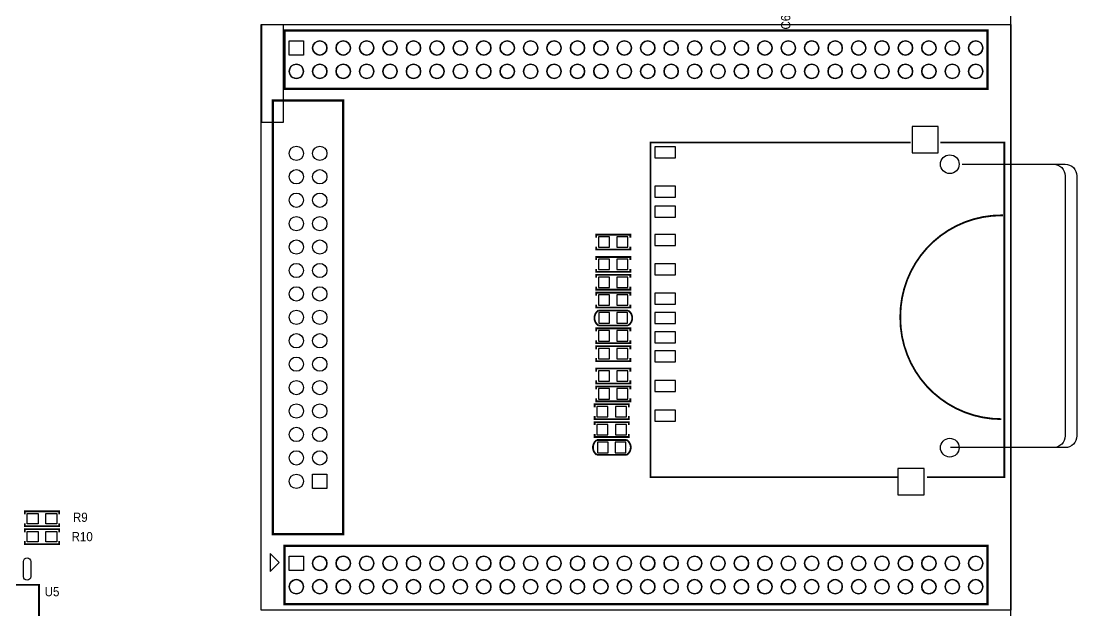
# Model space of a CAD drawing. Extents: x -36 to 186, y -9 to 157.
# Drawn here: x 95.5 to 185.6, y 42.9 to 93.3 of the extents above; entities that cross this region are included whole.
import ezdxf

# ---------------------------------------------------------------- set-up
doc = ezdxf.new("R2010")
doc.units = 0
for name, color, linetype in [('BG_OUTLINE', 4, 'CONTINUOUS'), ('PG_SILKSCREEN_BOTTOM', 12, 'CONTINUOUS'), ('PG_SILKSCREEN_TOP', 13, 'CONTINUOUS'), ('PIN_BOTTOM', 15, 'CONTINUOUS'), ('PIN_TOP', 14, 'CONTINUOUS'), ('RD_SILKSCREEN_TOP', 16, 'CONTINUOUS')]:
    doc.layers.add(name, color=color, linetype=linetype)

msp = doc.modelspace()

# ---------------------------------------------------------------- linework, layer by layer
at = {"layer": 'BG_OUTLINE'}
msp.add_lwpolyline([(4, 0), (175.9999, 0, 0.414214), (179.9999, 4), (179.9999, 126, 0.414214), (175.9999, 130), (4, 130, 0.414214), (0, 126), (0, 4, 0.414215)], format="xyb", close=True, dxfattribs=at)
at = {"layer": 'PG_SILKSCREEN_BOTTOM', "const_width": 0.1524}
for points in [[(170.307, 54.356), (149.225, 54.356), (149.225, 82.931), (171.45, 82.931)], [(173.983, 82.931), (179.444, 82.931), (179.444, 54.356), (172.84, 54.356)], [(144.5895, 74.803), (144.5895, 75.057), (147.5105, 75.057), (147.5105, 74.803)], [(144.5895, 74.041), (144.5895, 73.787), (147.5105, 73.787), (147.5105, 74.041)], [(147.5105, 72.898), (147.5105, 73.152), (144.5895, 73.152), (144.5895, 72.898)], [(147.5105, 72.136), (147.5105, 71.882), (144.5895, 71.882), (144.5895, 72.136)], [(147.5105, 71.374), (147.5105, 71.628), (144.5895, 71.628), (144.5895, 71.374)], [(147.5105, 70.612), (147.5105, 70.358), (144.5895, 70.358), (144.5895, 70.612)], [(147.5105, 69.85), (147.5105, 70.104), (144.5895, 70.104), (144.5895, 69.85)], [(147.5105, 69.088), (147.5105, 68.834), (144.5895, 68.834), (144.5895, 69.088)], [(147.5105, 66.802), (147.5105, 67.056), (144.5895, 67.056), (144.5895, 66.802)], [(147.5105, 66.04), (147.5105, 65.786), (144.5895, 65.786), (144.5895, 66.04)], [(147.5105, 65.278), (147.5105, 65.532), (144.5895, 65.532), (144.5895, 65.278)], [(147.5105, 64.516), (147.5105, 64.262), (144.5895, 64.262), (144.5895, 64.516)], [(147.5105, 63.373), (147.5105, 63.627), (144.5895, 63.627), (144.5895, 63.373)], [(147.5105, 62.611), (147.5105, 62.357), (144.5895, 62.357), (144.5895, 62.611)], [(147.5105, 61.849), (147.5105, 62.103), (144.5895, 62.103), (144.5895, 61.849)], [(147.3835, 60.325), (147.3835, 60.579), (144.4625, 60.579), (144.4625, 60.325)], [(147.5105, 61.087), (147.5105, 60.833), (144.5895, 60.833), (144.5895, 61.087)], [(147.3835, 59.563), (147.3835, 59.309), (144.4625, 59.309), (144.4625, 59.563)], [(144.4625, 58.801), (144.4625, 59.055), (147.3835, 59.055), (147.3835, 58.801)], [(144.4625, 58.039), (144.4625, 57.785), (147.3835, 57.785), (147.3835, 58.039)]]:
    msp.add_lwpolyline(points, dxfattribs=at)
at = {"layer": 'PG_SILKSCREEN_BOTTOM'}
for points in [[(175.837, 81.076), (183.637, 81.076, -0.414214), (184.637, 80.076), (184.637, 57.876, -0.414214), (183.637, 56.876), (175.837, 56.876)], [(183.637, 81.076), (184.637, 81.076, -0.414214), (185.637, 80.076)], [(185.637, 80.076), (185.637, 57.876, -0.414214), (184.637, 56.876)]]:
    msp.add_lwpolyline(points, format="xyb", dxfattribs=at)
at = {"layer": 'PG_SILKSCREEN_BOTTOM', "const_width": 0.1524}
msp.add_lwpolyline([(179.197, 59.309, -0.414214), (170.561, 67.945), (170.561, 68.072, -0.414214), (179.197, 76.708), (179.324, 76.708)], format="xyb", dxfattribs=at)
for points in [[(147.32, 68.58), (144.78, 68.58, 0.520877), (144.78, 67.31), (147.32, 67.31, 0.559817)], [(147.193, 57.531), (144.653, 57.531, 0.520877), (144.653, 56.261), (147.193, 56.261, 0.559817)]]:
    msp.add_lwpolyline(points, format="xyb", close=True, dxfattribs=at)
at = {"layer": 'PG_SILKSCREEN_BOTTOM'}
msp.add_lwpolyline([(184.637, 56.876), (174.837, 56.876)], dxfattribs=at)
at = {"layer": 'PG_SILKSCREEN_TOP'}
for points in [[(116, 43), (116, 92.9999), (180.0004, 92.9999), (180.0004, 43)], [(116.0178, 92.9821), (116.0178, 84.6611), (117.8974, 84.6611), (117.8974, 92.9821)], [(118.3904, 90.3903), (118.3904, 91.6095), (119.6096, 91.6095), (119.6096, 90.3903)], [(116.762, 47.826), (116.762, 46.302), (117.524, 47.064)], [(118.3904, 46.3904), (118.3904, 47.6096), (119.6096, 47.6096), (119.6096, 46.3904)]]:
    msp.add_lwpolyline(points, close=True, dxfattribs=at)
for points, const_width in [([(118, 87.4998), (177.9999, 87.4998), (177.9999, 92.5), (118, 92.5)], 0.1999), ([(117, 49.5), (117, 86.5), (123, 86.5), (123, 49.5)], 0.199), ([(118, 43.4999), (177.9999, 43.4999), (177.9999, 48.5001), (118, 48.5001)], 0.1999), ([(91.44, 42.1132), (97.028, 42.1132), (97.028, 45.1612), (91.44, 45.1612)], 0.1524)]:
    msp.add_lwpolyline(points, close=True, dxfattribs=dict(at, const_width=const_width))
for points in [[(121.6096, 90.9999, 1), (120.390424, 90.999888, 1)], [(123.6096, 90.9999, 1), (122.390416, 90.999888, 1)], [(125.6096, 90.9999, 1), (124.390408, 90.999888, 1)], [(127.6096, 90.9999, 1), (126.3904, 90.999888, 1)], [(129.6096, 90.9999, 1), (128.390392, 90.999888, 1)], [(131.6096, 90.9999, 1), (130.390384, 90.999888, 1)], [(133.6096, 90.9999, 1), (132.390376, 90.999888, 1)], [(135.6096, 90.9999, 1), (134.390419, 90.999888, 1)], [(137.6096, 90.9999, 1), (136.390411, 90.999888, 1)], [(139.6096, 90.9999, 1), (138.390403, 90.999888, 1)], [(141.6096, 90.9999, 1), (140.390395, 90.999888, 1)], [(143.6095, 90.9999, 1), (142.390284, 90.999888, 1)], [(145.6095, 90.9999, 1), (144.390276, 90.999888, 1)], [(147.6095, 90.9999, 1), (146.390318, 90.999888, 1)], [(149.6095, 90.9999, 1), (148.39031, 90.999888, 1)], [(151.6095, 90.9999, 1), (150.390302, 90.999888, 1)], [(153.6095, 90.9999, 1), (152.390294, 90.999888, 1)], [(155.6095, 90.9999, 1), (154.390286, 90.999888, 1)], [(157.6095, 90.9999, 1), (156.390278, 90.999888, 1)], [(159.6095, 90.9999, 1), (158.390321, 90.999888, 1)], [(161.6095, 90.9999, 1), (160.390313, 90.999888, 1)], [(163.6095, 90.9999, 1), (162.390305, 90.999888, 1)], [(165.6095, 90.9999, 1), (164.390297, 90.999888, 1)], [(167.6095, 90.9999, 1), (166.390289, 90.999888, 1)], [(169.6095, 90.9999, 1), (168.390281, 90.999888, 1)], [(171.6095, 90.9999, 1), (170.390324, 90.999888, 1)], [(173.6095, 90.9999, 1), (172.390316, 90.999888, 1)], [(175.6095, 90.9999, 1), (174.390308, 90.999888, 1)], [(177.6095, 90.9999, 1), (176.3903, 90.999888, 1)], [(119.6096, 88.9999, 1), (118.390381, 88.999896, 1)], [(121.6096, 88.9999, 1), (120.390424, 88.999896, 1)], [(123.6096, 88.9999, 1), (122.390416, 88.999896, 1)], [(125.6096, 88.9999, 1), (124.390408, 88.999896, 1)], [(127.6096, 88.9999, 1), (126.3904, 88.999896, 1)], [(129.6096, 88.9999, 1), (128.390392, 88.999896, 1)], [(131.6096, 88.9999, 1), (130.390384, 88.999896, 1)], [(133.6096, 88.9999, 1), (132.390376, 88.999896, 1)], [(135.6096, 88.9999, 1), (134.390419, 88.999896, 1)], [(137.6096, 88.9999, 1), (136.390411, 88.999896, 1)], [(139.6096, 88.9999, 1), (138.390403, 88.999896, 1)], [(141.6096, 88.9999, 1), (140.390395, 88.999896, 1)], [(143.6095, 88.9999, 1), (142.390284, 88.999896, 1)], [(145.6095, 88.9999, 1), (144.390276, 88.999896, 1)], [(147.6095, 88.9999, 1), (146.390318, 88.999896, 1)], [(149.6095, 88.9999, 1), (148.39031, 88.999896, 1)], [(151.6095, 88.9999, 1), (150.390302, 88.999896, 1)], [(153.6095, 88.9999, 1), (152.390294, 88.999896, 1)], [(155.6095, 88.9999, 1), (154.390286, 88.999896, 1)], [(157.6095, 88.9999, 1), (156.390278, 88.999896, 1)], [(159.6095, 88.9999, 1), (158.390321, 88.999896, 1)], [(161.6095, 88.9999, 1), (160.390313, 88.999896, 1)], [(163.6095, 88.9999, 1), (162.390305, 88.999896, 1)], [(165.6095, 88.9999, 1), (164.390297, 88.999896, 1)], [(167.6095, 88.9999, 1), (166.390289, 88.999896, 1)], [(169.6095, 88.9999, 1), (168.390281, 88.999896, 1)], [(171.6095, 88.9999, 1), (170.390324, 88.999896, 1)], [(173.6095, 88.9999, 1), (172.390316, 88.999896, 1)], [(175.6095, 88.9999, 1), (174.390308, 88.999896, 1)], [(177.6095, 88.9999, 1), (176.3903, 88.999896, 1)], [(121.6096, 47, 1), (120.390424, 47.000015, 1)], [(123.6096, 47, 1), (122.390416, 47.000015, 1)], [(125.6096, 47, 1), (124.390408, 47.000015, 1)], [(127.6096, 47, 1), (126.3904, 47.000015, 1)], [(129.6096, 47, 1), (128.390392, 47.000015, 1)], [(131.6096, 47, 1), (130.390384, 47.000015, 1)], [(133.6096, 47, 1), (132.390376, 47.000015, 1)], [(135.6096, 47, 1), (134.390419, 47.000015, 1)], [(137.6096, 47, 1), (136.390411, 47.000015, 1)], [(139.6096, 47, 1), (138.390403, 47.000015, 1)], [(141.6096, 47, 1), (140.390395, 47.000015, 1)], [(143.6095, 47, 1), (142.390284, 47.000015, 1)], [(145.6095, 47, 1), (144.390276, 47.000015, 1)], [(147.6095, 47, 1), (146.390318, 47.000015, 1)], [(149.6095, 47, 1), (148.39031, 47.000015, 1)], [(151.6095, 47, 1), (150.390302, 47.000015, 1)], [(153.6095, 47, 1), (152.390294, 47.000015, 1)], [(155.6095, 47, 1), (154.390286, 47.000015, 1)], [(157.6095, 47, 1), (156.390278, 47.000015, 1)], [(159.6095, 47, 1), (158.390321, 47.000015, 1)], [(161.6095, 47, 1), (160.390313, 47.000015, 1)], [(163.6095, 47, 1), (162.390305, 47.000015, 1)], [(165.6095, 47, 1), (164.390297, 47.000015, 1)], [(167.6095, 47, 1), (166.390289, 47.000015, 1)], [(169.6095, 47, 1), (168.390281, 47.000015, 1)], [(171.6095, 47, 1), (170.390324, 47.000015, 1)], [(173.6095, 47, 1), (172.390316, 47.000015, 1)], [(175.6095, 47, 1), (174.390308, 47.000015, 1)], [(177.6095, 47, 1), (176.3903, 47.000015, 1)], [(119.6096, 45, 1), (118.390381, 45.000023, 1)], [(121.6096, 45, 1), (120.390424, 45.000023, 1)], [(123.6096, 45, 1), (122.390416, 45.000023, 1)], [(125.6096, 45, 1), (124.390408, 45.000023, 1)], [(127.6096, 45, 1), (126.3904, 45.000023, 1)], [(129.6096, 45, 1), (128.390392, 45.000023, 1)], [(131.6096, 45, 1), (130.390384, 45.000023, 1)], [(133.6096, 45, 1), (132.390376, 45.000023, 1)], [(135.6096, 45, 1), (134.390419, 45.000023, 1)], [(137.6096, 45, 1), (136.390411, 45.000023, 1)], [(139.6096, 45, 1), (138.390403, 45.000023, 1)], [(141.6096, 45, 1), (140.390395, 45.000023, 1)], [(143.6095, 45, 1), (142.390284, 45.000023, 1)], [(145.6095, 45, 1), (144.390276, 45.000023, 1)], [(147.6095, 45, 1), (146.390318, 45.000023, 1)], [(149.6095, 45, 1), (148.39031, 45.000023, 1)], [(151.6095, 45, 1), (150.390302, 45.000023, 1)], [(153.6095, 45, 1), (152.390294, 45.000023, 1)], [(155.6095, 45, 1), (154.390286, 45.000023, 1)], [(157.6095, 45, 1), (156.390278, 45.000023, 1)], [(159.6095, 45, 1), (158.390321, 45.000023, 1)], [(161.6095, 45, 1), (160.390313, 45.000023, 1)], [(163.6095, 45, 1), (162.390305, 45.000023, 1)], [(165.6095, 45, 1), (164.390297, 45.000023, 1)], [(167.6095, 45, 1), (166.390289, 45.000023, 1)], [(169.6095, 45, 1), (168.390281, 45.000023, 1)], [(171.6095, 45, 1), (170.390324, 45.000023, 1)], [(173.6095, 45, 1), (172.390316, 45.000023, 1)], [(175.6095, 45, 1), (174.390308, 45.000023, 1)], [(177.6095, 45, 1), (176.3903, 45.000023, 1)]]:
    msp.add_lwpolyline(points, format="xyb", close=True, dxfattribs=at)
at = {"layer": 'PG_SILKSCREEN_TOP', "const_width": 0.1524}
for points in [[(98.7425, 51.181), (98.7425, 51.435), (95.8215, 51.435), (95.8215, 51.181)], [(98.7425, 50.419), (98.7425, 50.165), (95.8215, 50.165), (95.8215, 50.419)], [(98.7425, 49.657), (98.7425, 49.911), (95.8215, 49.911), (95.8215, 49.657)], [(98.7425, 48.895), (98.7425, 48.641), (95.8215, 48.641), (95.8215, 48.895)]]:
    msp.add_lwpolyline(points, dxfattribs=at)
at = {"layer": 'PIN_BOTTOM'}
for points in [[(118.3904, 90.3903), (118.3904, 91.6095), (119.6096, 91.6095), (119.6096, 90.3903)], [(171.5719, 84.2924), (171.5719, 82.0572), (173.8071, 82.0572), (173.8071, 84.2924)], [(149.5958, 82.55), (149.5958, 81.6102), (151.3738, 81.6102), (151.3738, 82.55)], [(149.5958, 79.1896), (149.5958, 78.2498), (151.3738, 78.2498), (151.3738, 79.1896)], [(149.5958, 77.4852), (149.5958, 76.5454), (151.3738, 76.5454), (151.3738, 77.4852)], [(144.7927, 74.8665), (144.7927, 73.9775), (145.7325, 73.9775), (145.7325, 74.8665)], [(146.3675, 74.8665), (146.3675, 73.9775), (147.3073, 73.9775), (147.3073, 74.8665)], [(149.5958, 75.0646), (149.5958, 74.1248), (151.3738, 74.1248), (151.3738, 75.0646)], [(145.7325, 72.0725), (145.7325, 72.9615), (144.7927, 72.9615), (144.7927, 72.0725)], [(147.3073, 72.0725), (147.3073, 72.9615), (146.3675, 72.9615), (146.3675, 72.0725)], [(149.5958, 72.5653), (149.5958, 71.6255), (151.3738, 71.6255), (151.3738, 72.5653)], [(145.7325, 70.5485), (145.7325, 71.4375), (144.7927, 71.4375), (144.7927, 70.5485)], [(147.3073, 70.5485), (147.3073, 71.4375), (146.3675, 71.4375), (146.3675, 70.5485)], [(145.7325, 69.0245), (145.7325, 69.9135), (144.7927, 69.9135), (144.7927, 69.0245)], [(147.3073, 69.0245), (147.3073, 69.9135), (146.3675, 69.9135), (146.3675, 69.0245)], [(149.5958, 70.0583), (149.5958, 69.1185), (151.3738, 69.1185), (151.3738, 70.0583)], [(145.7452, 67.4878), (145.7452, 68.4022), (144.8308, 68.4022), (144.8308, 67.4878)], [(147.2692, 67.4878), (147.2692, 68.4022), (146.3548, 68.4022), (146.3548, 67.4878)], [(149.5958, 68.4124), (149.5958, 67.4726), (151.3738, 67.4726), (151.3738, 68.4124)], [(145.7325, 65.9765), (145.7325, 66.8655), (144.7927, 66.8655), (144.7927, 65.9765)], [(147.3073, 65.9765), (147.3073, 66.8655), (146.3675, 66.8655), (146.3675, 65.9765)], [(149.5958, 66.7614), (149.5958, 65.8216), (151.3738, 65.8216), (151.3738, 66.7614)], [(145.7325, 64.4525), (145.7325, 65.3415), (144.7927, 65.3415), (144.7927, 64.4525)], [(147.3073, 64.4525), (147.3073, 65.3415), (146.3675, 65.3415), (146.3675, 64.4525)], [(149.5958, 65.1535), (149.5958, 64.2137), (151.3738, 64.2137), (151.3738, 65.1535)], [(145.7325, 62.5475), (145.7325, 63.4365), (144.7927, 63.4365), (144.7927, 62.5475)], [(147.3073, 62.5475), (147.3073, 63.4365), (146.3675, 63.4365), (146.3675, 62.5475)], [(149.5958, 62.6135), (149.5958, 61.6737), (151.3738, 61.6737), (151.3738, 62.6135)], [(145.7325, 61.0235), (145.7325, 61.9125), (144.7927, 61.9125), (144.7927, 61.0235)], [(147.3073, 61.0235), (147.3073, 61.9125), (146.3675, 61.9125), (146.3675, 61.0235)], [(145.6055, 59.4995), (145.6055, 60.3885), (144.6657, 60.3885), (144.6657, 59.4995)], [(147.1803, 59.4995), (147.1803, 60.3885), (146.2405, 60.3885), (146.2405, 59.4995)], [(149.5958, 60.0735), (149.5958, 59.1337), (151.3738, 59.1337), (151.3738, 60.0735)], [(144.6657, 58.8645), (144.6657, 57.9755), (145.6055, 57.9755), (145.6055, 58.8645)], [(146.2405, 58.8645), (146.2405, 57.9755), (147.1803, 57.9755), (147.1803, 58.8645)], [(145.6182, 56.4388), (145.6182, 57.3532), (144.7038, 57.3532), (144.7038, 56.4388)], [(147.1422, 56.4388), (147.1422, 57.3532), (146.2278, 57.3532), (146.2278, 56.4388)], [(170.3578, 55.085), (170.3578, 52.8498), (172.593, 52.8498), (172.593, 55.085)], [(120.3904, 53.3904), (120.3904, 54.6096), (121.6096, 54.6096), (121.6096, 53.3904)], [(118.3904, 46.3904), (118.3904, 47.6096), (119.6096, 47.6096), (119.6096, 46.3904)]]:
    msp.add_lwpolyline(points, close=True, dxfattribs=at)
for centre, radius in [((121, 90.9999), 0.6096), ((123, 90.9999), 0.6096), ((125, 90.9999), 0.6096), ((127, 90.9999), 0.6096), ((129, 90.9999), 0.6096), ((131, 90.9999), 0.6096), ((133, 90.9999), 0.6096), ((135, 90.9999), 0.6096), ((137, 90.9999), 0.6096), ((139, 90.9999), 0.6096), ((141, 90.9999), 0.6096), ((142.9999, 90.9999), 0.6096), ((144.9999, 90.9999), 0.6096), ((146.9999, 90.9999), 0.6096), ((148.9999, 90.9999), 0.6096), ((150.9999, 90.9999), 0.6096), ((152.9999, 90.9999), 0.6096), ((154.9999, 90.9999), 0.6096), ((156.9999, 90.9999), 0.6096), ((158.9999, 90.9999), 0.6096), ((160.9999, 90.9999), 0.6096), ((162.9999, 90.9999), 0.6096), ((164.9999, 90.9999), 0.6096), ((166.9999, 90.9999), 0.6096), ((168.9999, 90.9999), 0.6096), ((170.9999, 90.9999), 0.6096), ((172.9999, 90.9999), 0.6096), ((174.9999, 90.9999), 0.6096), ((176.9999, 90.9999), 0.6096), ((119, 88.9999), 0.6096), ((121, 88.9999), 0.6096), ((123, 88.9999), 0.6096), ((125, 88.9999), 0.6096), ((127, 88.9999), 0.6096), ((129, 88.9999), 0.6096), ((131, 88.9999), 0.6096), ((133, 88.9999), 0.6096), ((135, 88.9999), 0.6096), ((137, 88.9999), 0.6096), ((139, 88.9999), 0.6096), ((141, 88.9999), 0.6096), ((142.9999, 88.9999), 0.6096), ((144.9999, 88.9999), 0.6096), ((146.9999, 88.9999), 0.6096), ((148.9999, 88.9999), 0.6096), ((150.9999, 88.9999), 0.6096), ((152.9999, 88.9999), 0.6096), ((154.9999, 88.9999), 0.6096), ((156.9999, 88.9999), 0.6096), ((158.9999, 88.9999), 0.6096), ((160.9999, 88.9999), 0.6096), ((162.9999, 88.9999), 0.6096), ((164.9999, 88.9999), 0.6096), ((166.9999, 88.9999), 0.6096), ((168.9999, 88.9999), 0.6096), ((170.9999, 88.9999), 0.6096), ((172.9999, 88.9999), 0.6096), ((174.9999, 88.9999), 0.6096), ((176.9999, 88.9999), 0.6096), ((119, 82), 0.6096), ((121, 82), 0.6096), ((174.7848, 81.0715), 0.8001), ((119, 80), 0.6096), ((121, 80), 0.6096), ((119, 78), 0.6096), ((121, 78), 0.6096), ((119, 76), 0.6096), ((121, 76), 0.6096), ((119, 74), 0.6096), ((121, 74), 0.6096), ((119, 72), 0.6096), ((121, 72), 0.6096), ((119, 70), 0.6096), ((121, 70), 0.6096), ((119, 68), 0.6096), ((121, 68), 0.6096), ((119, 66), 0.6096), ((121, 66), 0.6096), ((119, 64), 0.6096), ((121, 64), 0.6096), ((119, 62), 0.6096), ((121, 62), 0.6096), ((119, 60), 0.6096), ((121, 60), 0.6096), ((119, 58), 0.6096), ((121, 58), 0.6096), ((174.7848, 56.8716), 0.8001), ((119, 56), 0.6096), ((121, 56), 0.6096), ((119, 54), 0.6096), ((121, 47), 0.6096), ((123, 47), 0.6096), ((125, 47), 0.6096), ((127, 47), 0.6096), ((129, 47), 0.6096), ((131, 47), 0.6096), ((133, 47), 0.6096), ((135, 47), 0.6096), ((137, 47), 0.6096), ((139, 47), 0.6096), ((141, 47), 0.6096), ((142.9999, 47), 0.6096), ((144.9999, 47), 0.6096), ((146.9999, 47), 0.6096), ((148.9999, 47), 0.6096), ((150.9999, 47), 0.6096), ((152.9999, 47), 0.6096), ((154.9999, 47), 0.6096), ((156.9999, 47), 0.6096), ((158.9999, 47), 0.6096), ((160.9999, 47), 0.6096), ((162.9999, 47), 0.6096), ((164.9999, 47), 0.6096), ((166.9999, 47), 0.6096), ((168.9999, 47), 0.6096), ((170.9999, 47), 0.6096), ((172.9999, 47), 0.6096), ((174.9999, 47), 0.6096), ((176.9999, 47), 0.6096), ((119, 45), 0.6096), ((121, 45), 0.6096), ((123, 45), 0.6096), ((125, 45), 0.6096), ((127, 45), 0.6096), ((129, 45), 0.6096), ((131, 45), 0.6096), ((133, 45), 0.6096), ((135, 45), 0.6096), ((137, 45), 0.6096), ((139, 45), 0.6096), ((141, 45), 0.6096), ((142.9999, 45), 0.6096), ((144.9999, 45), 0.6096), ((146.9999, 45), 0.6096), ((148.9999, 45), 0.6096), ((150.9999, 45), 0.6096), ((152.9999, 45), 0.6096), ((154.9999, 45), 0.6096), ((156.9999, 45), 0.6096), ((158.9999, 45), 0.6096), ((160.9999, 45), 0.6096), ((162.9999, 45), 0.6096), ((164.9999, 45), 0.6096), ((166.9999, 45), 0.6096), ((168.9999, 45), 0.6096), ((170.9999, 45), 0.6096), ((172.9999, 45), 0.6096), ((174.9999, 45), 0.6096), ((176.9999, 45), 0.6096)]:
    msp.add_circle(centre, radius, dxfattribs=at)
at = {"layer": 'PIN_TOP'}
for points in [[(118.3904, 90.3903), (118.3904, 91.6095), (119.6096, 91.6095), (119.6096, 90.3903)], [(120.3904, 53.3904), (120.3904, 54.6096), (121.6096, 54.6096), (121.6096, 53.3904)], [(96.9645, 51.2445), (96.9645, 50.3555), (96.0247, 50.3555), (96.0247, 51.2445)], [(98.5393, 51.2445), (98.5393, 50.3555), (97.5995, 50.3555), (97.5995, 51.2445)], [(96.9645, 49.7205), (96.9645, 48.8315), (96.0247, 48.8315), (96.0247, 49.7205)], [(98.5393, 49.7205), (98.5393, 48.8315), (97.5995, 48.8315), (97.5995, 49.7205)], [(118.3904, 46.3904), (118.3904, 47.6096), (119.6096, 47.6096), (119.6096, 46.3904)]]:
    msp.add_lwpolyline(points, close=True, dxfattribs=at)
msp.add_lwpolyline([(96.3168, 47.1551), (96.3168, 45.8597, -1), (95.7072, 45.8597), (95.7072, 47.1551, -1)], format="xyb", close=True, dxfattribs=at)
for centre, radius in [((121, 90.9999), 0.6096), ((123, 90.9999), 0.6096), ((125, 90.9999), 0.6096), ((127, 90.9999), 0.6096), ((129, 90.9999), 0.6096), ((131, 90.9999), 0.6096), ((133, 90.9999), 0.6096), ((135, 90.9999), 0.6096), ((137, 90.9999), 0.6096), ((139, 90.9999), 0.6096), ((141, 90.9999), 0.6096), ((142.9999, 90.9999), 0.6096), ((144.9999, 90.9999), 0.6096), ((146.9999, 90.9999), 0.6096), ((148.9999, 90.9999), 0.6096), ((150.9999, 90.9999), 0.6096), ((152.9999, 90.9999), 0.6096), ((154.9999, 90.9999), 0.6096), ((156.9999, 90.9999), 0.6096), ((158.9999, 90.9999), 0.6096), ((160.9999, 90.9999), 0.6096), ((162.9999, 90.9999), 0.6096), ((164.9999, 90.9999), 0.6096), ((166.9999, 90.9999), 0.6096), ((168.9999, 90.9999), 0.6096), ((170.9999, 90.9999), 0.6096), ((172.9999, 90.9999), 0.6096), ((174.9999, 90.9999), 0.6096), ((176.9999, 90.9999), 0.6096), ((119, 88.9999), 0.6096), ((121, 88.9999), 0.6096), ((123, 88.9999), 0.6096), ((125, 88.9999), 0.6096), ((127, 88.9999), 0.6096), ((129, 88.9999), 0.6096), ((131, 88.9999), 0.6096), ((133, 88.9999), 0.6096), ((135, 88.9999), 0.6096), ((137, 88.9999), 0.6096), ((139, 88.9999), 0.6096), ((141, 88.9999), 0.6096), ((142.9999, 88.9999), 0.6096), ((144.9999, 88.9999), 0.6096), ((146.9999, 88.9999), 0.6096), ((148.9999, 88.9999), 0.6096), ((150.9999, 88.9999), 0.6096), ((152.9999, 88.9999), 0.6096), ((154.9999, 88.9999), 0.6096), ((156.9999, 88.9999), 0.6096), ((158.9999, 88.9999), 0.6096), ((160.9999, 88.9999), 0.6096), ((162.9999, 88.9999), 0.6096), ((164.9999, 88.9999), 0.6096), ((166.9999, 88.9999), 0.6096), ((168.9999, 88.9999), 0.6096), ((170.9999, 88.9999), 0.6096), ((172.9999, 88.9999), 0.6096), ((174.9999, 88.9999), 0.6096), ((176.9999, 88.9999), 0.6096), ((119, 82), 0.6096), ((121, 82), 0.6096), ((174.7848, 81.0715), 0.8001), ((119, 80), 0.6096), ((121, 80), 0.6096), ((119, 78), 0.6096), ((121, 78), 0.6096), ((119, 76), 0.6096), ((121, 76), 0.6096), ((119, 74), 0.6096), ((121, 74), 0.6096), ((119, 72), 0.6096), ((121, 72), 0.6096), ((119, 70), 0.6096), ((121, 70), 0.6096), ((119, 68), 0.6096), ((121, 68), 0.6096), ((119, 66), 0.6096), ((121, 66), 0.6096), ((119, 64), 0.6096), ((121, 64), 0.6096), ((119, 62), 0.6096), ((121, 62), 0.6096), ((119, 60), 0.6096), ((121, 60), 0.6096), ((119, 58), 0.6096), ((121, 58), 0.6096), ((174.7848, 56.8716), 0.8001), ((119, 56), 0.6096), ((121, 56), 0.6096), ((119, 54), 0.6096), ((121, 47), 0.6096), ((123, 47), 0.6096), ((125, 47), 0.6096), ((127, 47), 0.6096), ((129, 47), 0.6096), ((131, 47), 0.6096), ((133, 47), 0.6096), ((135, 47), 0.6096), ((137, 47), 0.6096), ((139, 47), 0.6096), ((141, 47), 0.6096), ((142.9999, 47), 0.6096), ((144.9999, 47), 0.6096), ((146.9999, 47), 0.6096), ((148.9999, 47), 0.6096), ((150.9999, 47), 0.6096), ((152.9999, 47), 0.6096), ((154.9999, 47), 0.6096), ((156.9999, 47), 0.6096), ((158.9999, 47), 0.6096), ((160.9999, 47), 0.6096), ((162.9999, 47), 0.6096), ((164.9999, 47), 0.6096), ((166.9999, 47), 0.6096), ((168.9999, 47), 0.6096), ((170.9999, 47), 0.6096), ((172.9999, 47), 0.6096), ((174.9999, 47), 0.6096), ((176.9999, 47), 0.6096), ((119, 45), 0.6096), ((121, 45), 0.6096), ((123, 45), 0.6096), ((125, 45), 0.6096), ((127, 45), 0.6096), ((129, 45), 0.6096), ((131, 45), 0.6096), ((133, 45), 0.6096), ((135, 45), 0.6096), ((137, 45), 0.6096), ((139, 45), 0.6096), ((141, 45), 0.6096), ((142.9999, 45), 0.6096), ((144.9999, 45), 0.6096), ((146.9999, 45), 0.6096), ((148.9999, 45), 0.6096), ((150.9999, 45), 0.6096), ((152.9999, 45), 0.6096), ((154.9999, 45), 0.6096), ((156.9999, 45), 0.6096), ((158.9999, 45), 0.6096), ((160.9999, 45), 0.6096), ((162.9999, 45), 0.6096), ((164.9999, 45), 0.6096), ((166.9999, 45), 0.6096), ((168.9999, 45), 0.6096), ((170.9999, 45), 0.6096), ((172.9999, 45), 0.6096), ((174.9999, 45), 0.6096), ((176.9999, 45), 0.6096)]:
    msp.add_circle(centre, radius, dxfattribs=at)

# ---------------------------------------------------------------- texts
at = {"layer": 'RD_SILKSCREEN_TOP', "width": 0.935484}
msp.add_text('C65', height=0.7874, rotation=90, dxfattribs=at).set_placement((161.1715, 92.5703))
for s, p in [('R9', (99.9236, 50.5375)), ('R10', (99.8093, 48.8865)), ('U5', (97.5106, 44.1875))]:
    msp.add_text(s, height=0.7874, dxfattribs=at).set_placement(p)

doc.saveas('drawing.dxf')
